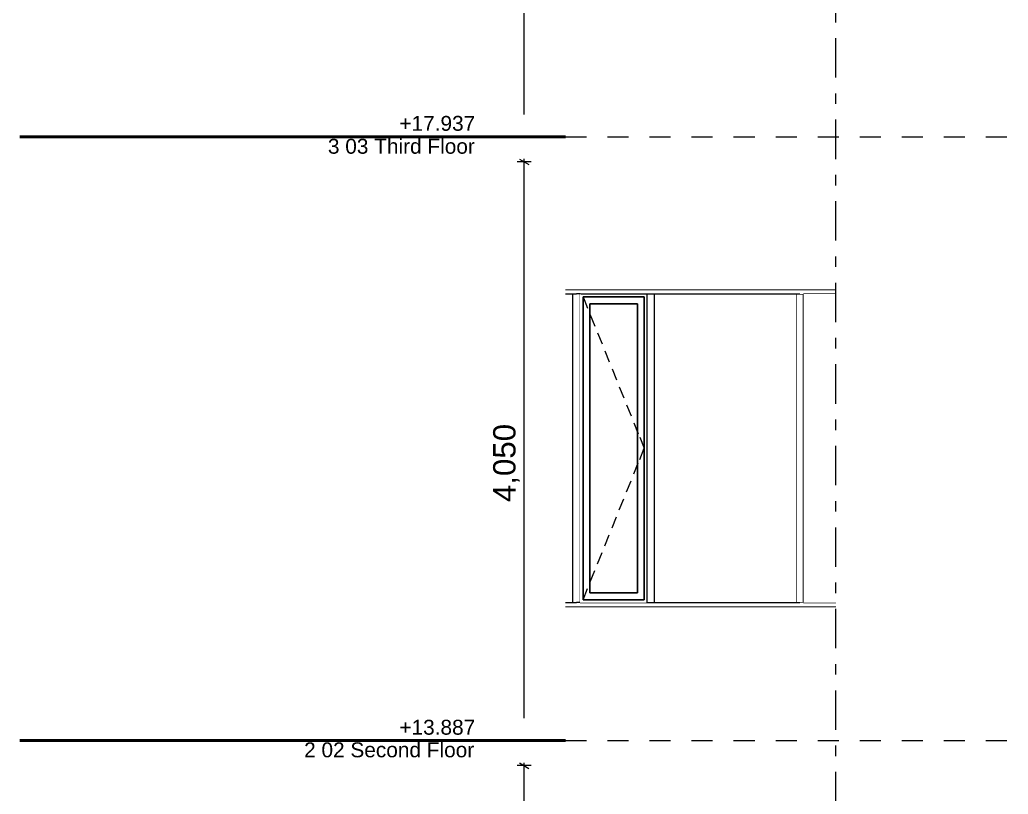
# Model space of a CAD drawing. Header units: millimetres. Extents: x -48147 to 1436659, y -488302 to 18123.
# Drawn here: x 1396615 to 1403249, y -475293 to -470099 of the extents above; entities that cross this region are included whole.
import ezdxf

# ---------------------------------------------------------------- set-up
doc = ezdxf.new("R2010")
doc.units = ezdxf.units.MM
doc.header["$MEASUREMENT"] = 0
for name, pattern in [('Dashed', [2822.222233, 1411.111116, -1411.111116]), ('Double Dashed', [546.805537, 264.583325, -105.833328, 70.555556, -105.833328]), ('Wipeout_Contour', [1000, 0, -1000])]:
    doc.linetypes.add(name, pattern=pattern)
for name, color, linetype, lineweight, true_color in [('0_Pen_No__105', 7, 'Continuous', 15, 0xa6a6a6), ('0_Pen_No__25', 7, 'Continuous', 50, 0x2a2a2a), ('New_A-25-M_Curtain_Wall_Pen_No__23', 7, 'Continuous', 30, 0x2a2a2a), ('New_A-25-M_Curtain_Wall_Pen_No__63', 7, 'Continuous', 20, 0x606060), ('New_A-25-M_Wall_Ext_Pen_No__107', 7, 'Continuous', 15, 0xa6a6a6)]:
    doc.layers.add(name, color=color, linetype=linetype, lineweight=lineweight, true_color=true_color)
for name, color, linetype, lineweight in [('0_Pen_No__6', 7, 'Continuous', 35), ('A-95-D_1_100_Pen_No__1', 7, 'Continuous', 13), ('A-95-P_Drawing_Pen_No__1', 7, 'Continuous', 13), ('New_A-25-M_Curtain_Wall_Pen_No__3', 7, 'Continuous', 18), ('New_A-25-M_Curtain_Wall_Pen_No__87', 8, 'Continuous', 20), ('New_A-25-M_Wall_Ext_Pen_No__1', 7, 'Continuous', 13), ('New_A-95-D_1_20_Pen_No__1', 7, 'Continuous', 13), ('New_ArchiCAD Doors_Pen_No__87', 8, 'Continuous', 20)]:
    doc.layers.add(name, color=color, linetype=linetype, lineweight=lineweight)
for name, color, linetype in [('A-95-D_1_100', 7, 'Continuous'), ('A-95-P_Drawing', 7, 'Continuous'), ('New_A-25-M_Curtain_Wall', 7, 'Continuous'), ('New_A-25-M_Wall_Ext', 7, 'Continuous'), ('New_A-95-D_1_20', 7, 'Continuous'), ('New_ArchiCAD Doors', 7, 'Continuous')]:
    doc.layers.add(name, color=color, linetype=linetype)
doc.styles.add('GENERATED_STYLE_1', font='')
doc.styles.add('GENERATED_STYLE_2', font='')
doc.styles.get('GENERATED_STYLE_1').set_extended_font_data('Arial')
doc.styles.get('GENERATED_STYLE_2').set_extended_font_data('Swis721 BT')
doc.dimstyles.new('GENERATED_STYLE__2', dxfattribs={"dimtxt": 150, "dimasz": 47.5, "dimexe": 0.18, "dimexo": 0, "dimgap": 0.09, "dimtad": 1, "dimdec": 0, "dimzin": 0, "dimdsep": 46, "dimtxsty": 'GENERATED_STYLE_1', "dimblk": 'ARROWHEAD_2', "dimblk1": 'ARROWHEAD_2', "dimblk2": 'ARROWHEAD_2', "dimcen": 0.09, "dimclrd": 7, "dimclre": 7, "dimclrt": 7, "dimadec": 0, "dimazin": 0, "dimtfac": 1, "dimtdec": 4, "dimtmove": 0, "dimatfit": 3, "dimfxl": 1, "dimtolj": 1, "dimtzin": 0, "dimarcsym": 0})
pattern_1 = [(60, (1424163.897, -483032.797), (-43.30127, 25), []), (120, (1424163.897, -483032.797), (43.30127, 25), [])]
pattern_2 = [(270, (1424163.9, -483032.8), (86.60254, 0), [0, -50]), (270, (1424207.2, -483057.8), (86.60254, 0), [0, -50])]

# ---------------------------------------------------------------- blocks, each defined once
blk = doc.blocks.new('Section Elem_3_2', base_point=(1424163.9, -483032.8))
at = {"color": 254, "linetype": 'Wipeout_Contour', "lineweight": 0, "ltscale": 32562435.94353312}
blk.add_wipeout([(1400277.5, -480012.8), (1402875.7, -480012.8), (1402875.7, -483032.8), (1403200.3, -483032.8), (1403200.3, -478082.8), (1403200.3, -475962.8), (1403200.3, -474932.8), (1403154.4, -474932.8), (1403154.4, -465609.6), (1400277.5, -465609.6), (1400277.5, -467862.8), (1402875.7, -467862.8), (1402875.7, -469982.8), (1400277.5, -469982.8), (1400277.5, -471912.8), (1402875.7, -471912.8), (1402875.7, -474032.8), (1400277.5, -474032.8), (1400277.5, -475962.8), (1402875.7, -475962.8), (1402875.7, -478082.8), (1400277.5, -478082.8)], dxfattribs=at).dxf.layer = 'New_A-25-M_Wall_Ext'
blk = doc.blocks.new('Section Elem_31_2', base_point=(1424163.9, -483032.8))
at = {"layer": 'New_ArchiCAD Doors_Pen_No__87', "linetype": 'Continuous'}
for p, q in [((1402875.7, -471912.8), (1400277.5, -471912.8)), ((1402875.7, -474032.8), (1402875.7, -471912.8)), ((1400277.5, -474032.8), (1402875.7, -474032.8))]:
    blk.add_line(p, q, dxfattribs=at)
blk = doc.blocks.new('Section Elem_119_2', base_point=(1424163.9, -483032.8))
at = {"color": 254, "linetype": 'Wipeout_Contour', "lineweight": 0, "ltscale": 5917863.975027396}
blk.add_wipeout([(1401825.7, -474007.8), (1401825.8, -474007.8), (1401825.8, -471937.8), (1401825.7, -471937.8)], dxfattribs=at).dxf.layer = 'New_A-25-M_Curtain_Wall'
at = {"color": 254, "linetype": 'Wipeout_Contour', "lineweight": 0, "ltscale": 5917958.803523548}
blk.add_wipeout([(1401825.8, -474007.8), (1401875.8, -474007.8), (1401875.8, -471937.8), (1401825.8, -471937.8)], dxfattribs=at).dxf.layer = 'New_A-25-M_Curtain_Wall'
at = {"layer": 'New_A-25-M_Curtain_Wall_Pen_No__87', "linetype": 'Continuous'}
for p, q in [((1401825.8, -474007.8), (1401825.8, -471937.8)), ((1401850.8, -471937.8), (1401875.8, -471937.8)), ((1401875.8, -474007.8), (1401875.8, -471937.8)), ((1401850.8, -474007.8), (1401875.8, -474007.8))]:
    blk.add_line(p, q, dxfattribs=at)
blk = doc.blocks.new('Section Elem_120_2', base_point=(1424163.9, -483032.8))
at = {"color": 254, "linetype": 'Wipeout_Contour', "lineweight": 0, "ltscale": 5916063.757427126}
blk.add_wipeout([(1400875.8, -474007.8), (1401825.7, -474007.8), (1401825.7, -471937.8), (1400875.8, -471937.8)], dxfattribs=at).dxf.layer = 'New_A-25-M_Curtain_Wall'
blk = doc.blocks.new('Section Elem_121_2', base_point=(1424163.9, -483032.8))
at = {"color": 254, "linetype": 'Wipeout_Contour', "lineweight": 0, "ltscale": 5921654.200703585}
blk.add_wipeout([(1402825.7, -474007.8), (1402825.8, -474007.8), (1402825.8, -471937.8), (1402825.7, -471937.8)], dxfattribs=at).dxf.layer = 'New_A-25-M_Curtain_Wall'
at = {"color": 254, "linetype": 'Wipeout_Contour', "lineweight": 0, "ltscale": 8882623.471453179}
blk.add_wipeout([(1402850.8, -471912.8), (1402825.8, -471937.8), (1402825.8, -474007.8), (1402850.8, -474032.8), (1402875.7, -474032.8), (1402875.7, -471912.8)], dxfattribs=at).dxf.layer = 'New_A-25-M_Curtain_Wall'
at = {"layer": 'New_A-25-M_Curtain_Wall_Pen_No__87', "linetype": 'Continuous'}
blk.add_line((1402825.8, -474007.8), (1402825.8, -471937.8), dxfattribs=at)
blk = doc.blocks.new('Section Elem_122_2', base_point=(1424163.9, -483032.8))
at = {"color": 254, "linetype": 'Wipeout_Contour', "lineweight": 0, "ltscale": 5921169.346362145}
blk.add_wipeout([(1401850.8, -474007.8), (1401850.8, -474032.8), (1402850.8, -474032.8), (1402825.8, -474007.8)], dxfattribs=at).dxf.layer = 'New_A-25-M_Curtain_Wall'
at = {"layer": 'New_A-25-M_Curtain_Wall_Pen_No__87', "linetype": 'Continuous'}
blk.add_line((1401875.8, -474007.8), (1402825.8, -474007.8), dxfattribs=at)
blk = doc.blocks.new('Section Elem_123_2', base_point=(1424163.9, -483032.8))
at = {"color": 254, "linetype": 'Wipeout_Contour', "lineweight": 0, "ltscale": 5918491.220465908}
blk.add_wipeout([(1401850.8, -471912.8), (1401850.8, -471937.8), (1402825.8, -471937.8), (1402850.8, -471912.8)], dxfattribs=at).dxf.layer = 'New_A-25-M_Curtain_Wall'
at = {"layer": 'New_A-25-M_Curtain_Wall_Pen_No__87', "linetype": 'Continuous'}
blk.add_line((1401875.8, -471937.8), (1402825.8, -471937.8), dxfattribs=at)
blk = doc.blocks.new('Section Elem_124_2', base_point=(1424163.9, -483032.8))
at = {"color": 254, "linetype": 'Wipeout_Contour', "lineweight": 0, "ltscale": 5919853.85015931}
blk.add_wipeout([(1401875.8, -474007.8), (1402825.7, -474007.8), (1402825.7, -471937.8), (1401875.8, -471937.8)], dxfattribs=at).dxf.layer = 'New_A-25-M_Curtain_Wall'
blk = doc.blocks.new('Section Elem_129_2', base_point=(1424163.9, -483032.8))
at = {"color": 254, "linetype": 'Wipeout_Contour', "lineweight": 0, "ltscale": 5917403.773974942}
blk.add_wipeout([(1400850.8, -474032.8), (1401850.8, -474032.8), (1401850.8, -474007.8), (1400850.8, -474007.8)], dxfattribs=at).dxf.layer = 'New_A-25-M_Curtain_Wall'
at = {"layer": 'New_A-25-M_Curtain_Wall_Pen_No__87', "linetype": 'Continuous'}
blk.add_line((1400875.8, -474007.8), (1401850.8, -474007.8), dxfattribs=at)
blk = doc.blocks.new('Section Elem_130_2', base_point=(1424163.9, -483032.8))
at = {"color": 254, "linetype": 'Wipeout_Contour', "lineweight": 0, "ltscale": 5914723.943178177}
blk.add_wipeout([(1401850.8, -471912.8), (1400850.8, -471912.8), (1400850.8, -471937.8), (1401850.8, -471937.8)], dxfattribs=at).dxf.layer = 'New_A-25-M_Curtain_Wall'
at = {"layer": 'New_A-25-M_Curtain_Wall_Pen_No__87', "linetype": 'Continuous'}
blk.add_line((1400875.8, -471937.8), (1401850.8, -471937.8), dxfattribs=at)
blk = doc.blocks.new('Section Elem_166_2', base_point=(1424163.9, -483032.8))
at = {"color": 254, "linetype": 'Wipeout_Contour', "lineweight": 0, "ltscale": 5912087.686701563}
blk.add_wipeout([(1400277.5, -471937.8), (1400277.5, -474007.8), (1400325.7, -474007.8), (1400325.7, -471937.8)], dxfattribs=at).dxf.layer = 'New_A-25-M_Curtain_Wall'
blk = doc.blocks.new('Section Elem_167_2', base_point=(1424163.9, -483032.8))
at = {"color": 254, "linetype": 'Wipeout_Contour', "lineweight": 0, "ltscale": 5914074.032670911}
blk.add_wipeout([(1400825.7, -471937.8), (1400825.7, -474007.8), (1400825.8, -474007.8), (1400825.8, -471937.8)], dxfattribs=at).dxf.layer = 'New_A-25-M_Curtain_Wall'
at = {"color": 254, "linetype": 'Wipeout_Contour', "lineweight": 0, "ltscale": 5914168.850619763}
blk.add_wipeout([(1400825.8, -474007.8), (1400875.8, -474007.8), (1400875.8, -471937.8), (1400825.8, -471937.8)], dxfattribs=at).dxf.layer = 'New_A-25-M_Curtain_Wall'
at = {"layer": 'New_A-25-M_Curtain_Wall_Pen_No__87', "linetype": 'Continuous'}
for p, q in [((1400825.8, -474007.8), (1400825.8, -471937.8)), ((1400850.8, -471937.8), (1400875.8, -471937.8)), ((1400875.8, -474007.8), (1400875.8, -471937.8)), ((1400850.8, -474007.8), (1400875.8, -474007.8))]:
    blk.add_line(p, q, dxfattribs=at)
blk = doc.blocks.new('Section Elem_168_2', base_point=(1424163.9, -483032.8))
at = {"color": 254, "linetype": 'Wipeout_Contour', "lineweight": 0, "ltscale": 5914562.005081205}
blk.add_wipeout([(1400350.8, -474032.8), (1400850.8, -474032.8), (1400850.8, -474007.8), (1400350.8, -474007.8)], dxfattribs=at).dxf.layer = 'New_A-25-M_Curtain_Wall'
at = {"layer": 'New_A-25-M_Curtain_Wall_Pen_No__87', "linetype": 'Continuous'}
blk.add_line((1400375.8, -474007.8), (1400850.8, -474007.8), dxfattribs=at)
blk = doc.blocks.new('Section Elem_169_2', base_point=(1424163.9, -483032.8))
at = {"color": 254, "linetype": 'Wipeout_Contour', "lineweight": 0, "ltscale": 5911880.886329325}
blk.add_wipeout([(1400850.8, -471912.8), (1400350.8, -471912.8), (1400350.8, -471937.8), (1400850.8, -471937.8)], dxfattribs=at).dxf.layer = 'New_A-25-M_Curtain_Wall'
at = {"layer": 'New_A-25-M_Curtain_Wall_Pen_No__87', "linetype": 'Continuous'}
blk.add_line((1400375.8, -471937.8), (1400850.8, -471937.8), dxfattribs=at)
blk = doc.blocks.new('Section Elem_181_2', base_point=(1424163.9, -483032.8))
at = {"color": 254, "linetype": 'Wipeout_Contour', "lineweight": 0, "ltscale": 5912273.977908166}
blk.add_wipeout([(1400375.8, -471937.8), (1400325.8, -471937.8), (1400325.8, -474007.8), (1400375.8, -474007.8)], dxfattribs=at).dxf.layer = 'New_A-25-M_Curtain_Wall'
at = {"layer": 'New_A-25-M_Curtain_Wall_Pen_No__87', "linetype": 'Continuous'}
blk.add_line((1400375.8, -471937.8), (1400375.8, -474007.8), dxfattribs=at)
at = {"color": 254, "linetype": 'Wipeout_Contour', "lineweight": 0, "ltscale": 5912179.154744871}
blk.add_wipeout([(1400325.8, -471937.8), (1400325.7, -471937.8), (1400325.7, -474007.8), (1400325.8, -474007.8)], dxfattribs=at).dxf.layer = 'New_A-25-M_Curtain_Wall'
at = {"layer": 'New_A-25-M_Curtain_Wall_Pen_No__87', "linetype": 'Continuous'}
for p, q in [((1400325.8, -471937.8), (1400325.8, -474007.8)), ((1400375.8, -471937.8), (1400350.8, -471937.8)), ((1400375.8, -474007.8), (1400350.8, -474007.8))]:
    blk.add_line(p, q, dxfattribs=at)
blk = doc.blocks.new('Section Elem_182_2', base_point=(1424163.9, -483032.8))
at = {"color": 254, "linetype": 'Wipeout_Contour', "lineweight": 0, "ltscale": 5913475.963503739}
blk.add_wipeout([(1400277.5, -474032.8), (1400350.8, -474032.8), (1400350.8, -474007.8), (1400277.5, -474007.8)], dxfattribs=at).dxf.layer = 'New_A-25-M_Curtain_Wall'
at = {"layer": 'New_A-25-M_Curtain_Wall_Pen_No__87', "linetype": 'Continuous'}
blk.add_line((1400277.5, -474007.8), (1400350.8, -474007.8), dxfattribs=at)
blk = doc.blocks.new('Section Elem_183_2', base_point=(1424163.9, -483032.8))
at = {"color": 254, "linetype": 'Wipeout_Contour', "lineweight": 0, "ltscale": 5910794.352194333}
blk.add_wipeout([(1400277.5, -471912.8), (1400277.5, -471937.8), (1400350.8, -471937.8), (1400350.8, -471912.8)], dxfattribs=at).dxf.layer = 'New_A-25-M_Curtain_Wall'
at = {"layer": 'New_A-25-M_Curtain_Wall_Pen_No__87', "linetype": 'Continuous'}
blk.add_line((1400277.5, -471937.8), (1400350.8, -471937.8), dxfattribs=at)
blk = doc.blocks.new('Section Elem_184_2', base_point=(1424163.9, -483032.8))
at = {"color": 254, "linetype": 'Wipeout_Contour', "lineweight": 0, "ltscale": 5912406.531899801}
blk.add_wipeout([(1400375.8, -474007.8), (1400395.7, -473987.8), (1400395.7, -471957.8), (1400375.8, -471937.8)], dxfattribs=at).dxf.layer = 'New_A-25-M_Curtain_Wall'
at = {"color": 254, "linetype": 'Wipeout_Contour', "lineweight": 0, "ltscale": 7392957.052968049}
blk.add_wipeout([(1400375.8, -474007.8), (1400375.8, -474007.8), (1400825.7, -474007.8), (1400805.7, -473987.8), (1400395.7, -473987.8)], dxfattribs=at).dxf.layer = 'New_A-25-M_Curtain_Wall'
at = {"color": 254, "linetype": 'Wipeout_Contour', "lineweight": 0, "ltscale": 5912529.575779676}
blk.add_wipeout([(1400395.7, -471957.8), (1400395.7, -473987.8), (1400440.7, -473942.8), (1400440.7, -472002.8)], dxfattribs=at).dxf.layer = 'New_A-25-M_Curtain_Wall'
at = {"color": 254, "linetype": 'Wipeout_Contour', "lineweight": 0, "ltscale": 5914036.066900512}
blk.add_wipeout([(1400805.7, -473987.8), (1400825.7, -474007.8), (1400825.7, -471937.8), (1400805.7, -471957.8)], dxfattribs=at).dxf.layer = 'New_A-25-M_Curtain_Wall'
at = {"color": 254, "linetype": 'Wipeout_Contour', "lineweight": 0, "ltscale": 5913912.832886385}
blk.add_wipeout([(1400760.7, -472002.8), (1400760.7, -473942.8), (1400805.7, -473987.8), (1400805.7, -471957.8)], dxfattribs=at).dxf.layer = 'New_A-25-M_Curtain_Wall'
at = {"color": 254, "linetype": 'Wipeout_Contour', "lineweight": 0, "ltscale": 5911951.031981322}
blk.add_wipeout([(1400395.7, -471957.8), (1400440.7, -472002.8), (1400760.7, -472002.8), (1400805.7, -471957.8)], dxfattribs=at).dxf.layer = 'New_A-25-M_Curtain_Wall'
at = {"color": 254, "linetype": 'Wipeout_Contour', "lineweight": 0, "ltscale": 5914491.376020671}
blk.add_wipeout([(1400805.7, -473987.8), (1400760.7, -473942.8), (1400440.7, -473942.8), (1400395.7, -473987.8)], dxfattribs=at).dxf.layer = 'New_A-25-M_Curtain_Wall'
at = {"layer": 'New_A-25-M_Curtain_Wall_Pen_No__23', "linetype": 'Continuous'}
for p, q in [((1400805.7, -471957.8), (1400395.7, -471957.8)), ((1400395.7, -471957.8), (1400395.7, -473987.8)), ((1400805.7, -473987.8), (1400805.7, -471957.8)), ((1400395.7, -473987.8), (1400805.7, -473987.8))]:
    blk.add_line(p, q, dxfattribs=at)
at = {"layer": 'New_A-25-M_Curtain_Wall_Pen_No__87', "linetype": 'Continuous'}
blk.add_line((1400825.7, -474007.8), (1400825.7, -471937.8), dxfattribs=at)
at = {"color": 254, "linetype": 'Wipeout_Contour', "lineweight": 0, "ltscale": 5913221.11418725}
blk.add_wipeout([(1400440.7, -473942.8), (1400760.7, -473942.8), (1400760.7, -472002.8), (1400440.7, -472002.8)], dxfattribs=at).dxf.layer = 'New_A-25-M_Curtain_Wall'
at = {"layer": 'New_A-25-M_Curtain_Wall_Pen_No__23', "linetype": 'Continuous'}
for p, q in [((1400440.7, -472002.8), (1400760.7, -472002.8)), ((1400440.7, -473942.8), (1400440.7, -472002.8)), ((1400760.7, -472002.8), (1400760.7, -473942.8)), ((1400760.7, -473942.8), (1400440.7, -473942.8))]:
    blk.add_line(p, q, dxfattribs=at)
at = {"layer": 'New_A-25-M_Curtain_Wall_Pen_No__3', "linetype": 'Continuous'}
for p, q in [((1400395.7, -471957.8), (1400425.7, -472032)), ((1400444.4, -472078.3), (1400474.4, -472152.5)), ((1400493.1, -472198.9), (1400523.1, -472273)), ((1400541.8, -472319.4), (1400571.8, -472393.6)), ((1400590.5, -472439.9), (1400620.5, -472514.1)), ((1400639.2, -472560.5), (1400669.1, -472634.7)), ((1400687.9, -472681), (1400717.8, -472755.2)), ((1400736.6, -472801.6), (1400766.5, -472875.7)), ((1400775.8, -472898.6), (1400805.7, -472972.8)), ((1400775.8, -473047), (1400805.7, -472972.8)), ((1400736.6, -473144), (1400766.5, -473069.9)), ((1400687.9, -473264.6), (1400717.8, -473190.4)), ((1400639.2, -473385.1), (1400669.1, -473310.9)), ((1400590.5, -473505.6), (1400620.5, -473431.5)), ((1400541.8, -473626.2), (1400571.8, -473552)), ((1400493.1, -473746.7), (1400523.1, -473672.5)), ((1400444.4, -473867.3), (1400474.4, -473793.1)), ((1400395.7, -473987.8), (1400425.7, -473913.6))]:
    blk.add_line(p, q, dxfattribs=at)
at = {"layer": 'New_A-25-M_Curtain_Wall_Pen_No__63', "linetype": 'Continuous'}
blk.add_line((1400760.7, -473942.8), (1400760.7, -472002.8), dxfattribs=at)
blk = doc.blocks.new('Section Elem_311_2', base_point=(1424163.9, -483032.8))
at = {"color": 254, "linetype": 'Wipeout_Contour', "lineweight": 0, "ltscale": 5928287.413339639}
blk.add_wipeout([(1403210.3, -478082.8), (1403210.3, -475962.8), (1403200.3, -475962.8), (1403200.3, -478082.8)], dxfattribs=at).dxf.layer = 'New_A-25-M_Wall_Ext'
at = {"color": 254, "linetype": 'Wipeout_Contour', "lineweight": 0, "ltscale": 5928238.021304754}
blk.add_wipeout([(1403550.3, -475962.8), (1403548, -475962.8), (1403548, -475982.8), (1403550.3, -475982.8)], dxfattribs=at).dxf.layer = 'New_A-25-M_Wall_Ext'
at = {"layer": 'New_A-25-M_Wall_Ext_Pen_No__107', "linetype": 'Continuous'}
for points in [[(1403200.3, -475962.8), (1403201, -475962.8), (1403201, -474530.8), (1403200.3, -474530.8)], [(1403200.3, -478082.8), (1403200.3, -483032.8), (1403201, -483032.8), (1403201, -478082.8)]]:
    blk.add_hatch(color=256, dxfattribs=at).paths.add_polyline_path(points)
at = {"color": 254, "linetype": 'Wipeout_Contour', "lineweight": 0, "ltscale": 7408100.285088167}
blk.add_wipeout([(1403201, -475962.8), (1403210.3, -475962.8), (1403399.8, -475962.8), (1403399.8, -474530.8), (1403201, -474530.8)], dxfattribs=at).dxf.layer = 'New_A-25-M_Wall_Ext'
at = {"color": 254, "linetype": 'Wipeout_Contour', "lineweight": 0, "ltscale": 7415637.593311662}
blk.add_wipeout([(1403201, -483032.8), (1403399.8, -483032.8), (1403399.8, -478082.8), (1403210.3, -478082.8), (1403201, -478082.8)], dxfattribs=at).dxf.layer = 'New_A-25-M_Wall_Ext'
at = {"layer": 'New_A-25-M_Wall_Ext_Pen_No__107', "linetype": 'Continuous'}
h = blk.add_hatch(dxfattribs=at)
h.set_pattern_fill('Batt_Insulation_0002', color=256, style=0, pattern_type=2)
h.set_pattern_definition(pattern_1)
h.paths.add_polyline_path([(1403201, -475962.8), (1403210.3, -475962.8), (1403399.8, -475962.8), (1403399.8, -474530.8), (1403201, -474530.8)])
for points in [[(1403399.8, -475962.8), (1403400.3, -475962.8), (1403400.3, -474530.8), (1403399.8, -474530.8)], [(1403399.8, -483032.8), (1403400.3, -483032.8), (1403400.3, -478082.8), (1403399.8, -478082.8)]]:
    blk.add_hatch(color=256, dxfattribs=at).paths.add_polyline_path(points)
at = {"layer": 'New_A-25-M_Wall_Ext_Pen_No__107', "linetype": 'Continuous', "lineweight": 0, "true_color": 0x535353}
for points in [[(1403400.3, -475962.8), (1403403.3, -475962.8), (1403403.3, -474530.8), (1403400.3, -474530.8)], [(1403400.3, -483032.8), (1403403.3, -483032.8), (1403403.3, -478082.8), (1403400.3, -478082.8)]]:
    blk.add_hatch(color=251, dxfattribs=at).paths.add_polyline_path(points)
at = {"layer": 'New_A-25-M_Wall_Ext_Pen_No__107', "linetype": 'Continuous'}
h = blk.add_hatch(dxfattribs=at)
h.set_pattern_fill('Batt_Insulation_0002', color=256, style=0, pattern_type=2)
h.set_pattern_definition(pattern_1)
h.paths.add_polyline_path([(1403201, -483032.8), (1403399.8, -483032.8), (1403399.8, -478082.8), (1403210.3, -478082.8), (1403201, -478082.8)])
at = {"layer": 'New_A-25-M_Wall_Ext_Pen_No__1', "linetype": 'Continuous'}
for p, q in [((1403200.3, -474530.8), (1403200.3, -475962.8)), ((1403201, -474530.8), (1403201, -475962.8)), ((1403200.3, -478082.8), (1403200.3, -483032.8)), ((1403201, -478082.8), (1403201, -483032.8))]:
    blk.add_line(p, q, dxfattribs=at)
at = {"layer": 'New_A-25-M_Wall_Ext_Pen_No__1', "linetype": 'Continuous', "flags": 128}
for points in [[(1403210.3, -475962.8), (1403201, -475962.8), (1403200.3, -475962.8)], [(1403210.3, -478082.8), (1403201, -478082.8), (1403200.3, -478082.8)], [(1403351.7, -483032.8), (1403201, -483032.8), (1403200.3, -483032.8)]]:
    blk.add_lwpolyline(points, dxfattribs=at)
at = {"color": 254, "linetype": 'Wipeout_Contour', "lineweight": 0, "ltscale": 11854164.76454296}
blk.add_wipeout([(1403403.3, -475962.8), (1403547.3, -475962.8), (1403547.3, -475382.8), (1403421, -475382.8), (1403421, -475232.8), (1403547.3, -475232.8), (1403547.3, -474530.8), (1403403.3, -474530.8)], dxfattribs=at).dxf.layer = 'New_A-25-M_Wall_Ext'
at = {"color": 254, "linetype": 'Wipeout_Contour', "lineweight": 0, "ltscale": 5933881.435596833}
blk.add_wipeout([(1403403.3, -483032.8), (1403547.3, -483032.8), (1403547.3, -478082.8), (1403403.3, -478082.8)], dxfattribs=at).dxf.layer = 'New_A-25-M_Wall_Ext'
at = {"layer": 'New_A-25-M_Wall_Ext_Pen_No__107', "linetype": 'Continuous', "lineweight": 0, "true_color": 0x535353}
for points in [[(1403547.3, -475232.8), (1403550.3, -475232.8), (1403550.3, -474530.8), (1403547.3, -474530.8)], [(1403547.3, -475962.8), (1403550.3, -475962.8), (1403550.3, -475957.8), (1403550.3, -475382.8), (1403547.3, -475382.8)], [(1403547.3, -483032.8), (1403550.3, -483032.8), (1403550.3, -479282.8), (1403550.3, -478982.8), (1403550.3, -478082.8), (1403547.3, -478082.8)]]:
    blk.add_hatch(color=251, dxfattribs=at).paths.add_polyline_path(points)
at = {"layer": 'New_A-25-M_Wall_Ext_Pen_No__1', "linetype": 'Continuous'}
for p, q in [((1403399.8, -474530.8), (1403399.8, -475962.8)), ((1403400.3, -474530.8), (1403400.3, -475962.8)), ((1403403.3, -474530.8), (1403403.3, -475962.8)), ((1403421, -475232.8), (1403421, -475382.8)), ((1403399.8, -478082.8), (1403399.8, -483032.8)), ((1403400.3, -478082.8), (1403400.3, -483032.8)), ((1403403.3, -478082.8), (1403403.3, -483032.8))]:
    blk.add_line(p, q, dxfattribs=at)
at = {"color": 254, "linetype": 'Wipeout_Contour', "lineweight": 0, "ltscale": 5926870.928046905}
blk.add_wipeout([(1403550.3, -475232.8), (1403565.3, -475232.8), (1403565.3, -474530.8), (1403550.3, -474530.8)], dxfattribs=at).dxf.layer = 'New_A-25-M_Wall_Ext'
at = {"color": 254, "linetype": 'Wipeout_Contour', "lineweight": 0, "ltscale": 5927882.47016413}
blk.add_wipeout([(1403550.3, -475957.8), (1403565.3, -475957.8), (1403565.3, -475382.8), (1403550.3, -475382.8)], dxfattribs=at).dxf.layer = 'New_A-25-M_Wall_Ext'
at = {"color": 254, "linetype": 'Wipeout_Contour', "lineweight": 0, "ltscale": 5931567.651051098}
blk.add_wipeout([(1403550.3, -478982.8), (1403565.3, -478982.8), (1403565.3, -478082.8), (1403550.3, -478082.8)], dxfattribs=at).dxf.layer = 'New_A-25-M_Wall_Ext'
at = {"color": 254, "linetype": 'Wipeout_Contour', "lineweight": 0, "ltscale": 5934968.343891349}
blk.add_wipeout([(1403550.3, -483032.8), (1403565.3, -483032.8), (1403565.3, -479282.8), (1403550.3, -479282.8)], dxfattribs=at).dxf.layer = 'New_A-25-M_Wall_Ext'
at = {"layer": 'New_A-25-M_Wall_Ext_Pen_No__107', "linetype": 'Continuous'}
h = blk.add_hatch(dxfattribs=at)
h.set_pattern_fill('Plaster_0002', color=256, style=0, pattern_type=2)
h.set_pattern_definition(pattern_2)
h.paths.add_polyline_path([(1403550.3, -475232.8), (1403565.3, -475232.8), (1403565.3, -474530.8), (1403550.3, -474530.8)])
h = blk.add_hatch(dxfattribs=at)
h.set_pattern_fill('Plaster_0002', color=256, style=0, pattern_type=2)
h.set_pattern_definition([(270, (1424163.9, -483032.8), (86.60254, 0), [0, -50]), (270, (1424207.2, -483057.8), (86.60254, 0), [0, -50])])
h.paths.add_polyline_path([(1403550.3, -475957.8), (1403565.3, -475957.8), (1403565.3, -475382.8), (1403550.3, -475382.8)])
h = blk.add_hatch(dxfattribs=at)
h.set_pattern_fill('Plaster_0002', color=256, style=0, pattern_type=2)
h.set_pattern_definition(pattern_2)
h.paths.add_polyline_path([(1403550.3, -478982.8), (1403565.3, -478982.8), (1403565.3, -478082.8), (1403550.3, -478082.8)])
h = blk.add_hatch(dxfattribs=at)
h.set_pattern_fill('Plaster_0002', color=256, style=0, pattern_type=2)
h.set_pattern_definition(pattern_2)
h.paths.add_polyline_path([(1403550.3, -483032.8), (1403565.3, -483032.8), (1403565.3, -479282.8), (1403550.3, -479282.8)])
at = {"layer": 'New_A-25-M_Wall_Ext_Pen_No__1', "linetype": 'Continuous'}
for p, q in [((1403547.3, -474530.8), (1403547.3, -475232.8)), ((1403550.3, -474530.8), (1403550.3, -475232.8)), ((1403565.3, -474530.8), (1403565.3, -475232.8)), ((1403547.3, -475382.8), (1403547.3, -475962.8)), ((1403550.3, -475382.8), (1403550.3, -475957.8)), ((1403565.3, -475382.8), (1403565.3, -475957.8)), ((1403547.3, -478082.8), (1403547.3, -483032.8)), ((1403565.3, -478082.8), (1403565.3, -478982.8)), ((1403565.3, -479282.8), (1403565.3, -483032.8))]:
    blk.add_line(p, q, dxfattribs=at)
at = {"layer": 'New_A-25-M_Wall_Ext_Pen_No__1', "linetype": 'Continuous', "flags": 128}
for points in [[(1403565.3, -474530.8), (1403550.3, -474530.8), (1403547.3, -474530.8), (1403403.3, -474530.8), (1403400.3, -474530.8), (1403399.8, -474530.8), (1403201, -474530.8), (1403200.3, -474530.8)], [(1403550.3, -475962.8), (1403547.3, -475962.8), (1403403.3, -475962.8), (1403400.3, -475962.8)], [(1403550.3, -478082.8), (1403550.3, -478982.8), (1403550.3, -479007.8), (1403550.3, -479282.8), (1403550.3, -483032.8)], [(1403565.3, -483032.8), (1403550.3, -483032.8), (1403547.3, -483032.8), (1403419.7, -483032.8)]]:
    blk.add_lwpolyline(points, dxfattribs=at)
blk = doc.blocks.new('*D499', base_point=(1424163.9, -483032.8))
at = {"layer": 'A-95-D_1_100_Pen_No__1', "linetype": 'Continuous'}
for p, q in [((1400047.1, -475101), (1399953.4, -475101)), ((1399969, -475083), (1400031.5, -475119.1)), ((1400000.3, -479151), (1400000.3, -475101)), ((1400047.1, -479151), (1399953.4, -479151)), ((1399969, -479133), (1400031.5, -479169.1))]:
    blk.add_line(p, q, dxfattribs=at)
at = {"layer": 'A-95-D_1_100_Pen_No__1', "insert": (1399970.3, -477383.4), "char_height": 150, "attachment_point": 7, "rotation": 90, "style": 'GENERATED_STYLE_1'}
blk.add_mtext('\\A1;{\\fArial|b0|i0|c0|p34;4,050}', dxfattribs=at)
blk = doc.blocks.new('ARROWHEAD_2')
at = {"color": 0, "linetype": 'Continuous', "lineweight": 0}
for p, q in [((0, 0), (-1, 0)), ((-0.38, -0.66), (0.38, 0.66))]:
    blk.add_line(p, q, dxfattribs=at)
blk = doc.blocks.new('*D500', base_point=(1424163.9, -483032.8))
at = {"layer": 'A-95-D_1_100_Pen_No__1', "linetype": 'Continuous'}
for p, q in [((1400047.1, -471051), (1399953.4, -471051)), ((1399969, -471033), (1400031.5, -471069.1)), ((1400000.3, -475101), (1400000.3, -471051)), ((1400047.1, -475101), (1399953.4, -475101)), ((1399969, -475083), (1400031.5, -475119.1))]:
    blk.add_line(p, q, dxfattribs=at)
at = {"layer": 'A-95-D_1_100_Pen_No__1', "insert": (1399970.3, -473333.4), "char_height": 150, "attachment_point": 7, "rotation": 90, "style": 'GENERATED_STYLE_1'}
blk.add_mtext('\\A1;{\\fArial|b0|i0|c0|p34;4,050}', dxfattribs=at)
blk = doc.blocks.new('*D501', base_point=(1424163.9, -483032.8))
at = {"layer": 'A-95-D_1_100_Pen_No__1', "linetype": 'Continuous'}
for p, q in [((1400047.1, -467001), (1399953.4, -467001)), ((1399969, -466983), (1400031.5, -467019.1)), ((1400000.3, -471051), (1400000.3, -467001)), ((1400047.1, -471051), (1399953.4, -471051)), ((1399969, -471033), (1400031.5, -471069.1))]:
    blk.add_line(p, q, dxfattribs=at)
at = {"layer": 'A-95-D_1_100_Pen_No__1', "insert": (1399970.3, -469283.4), "char_height": 150, "attachment_point": 7, "rotation": 90, "style": 'GENERATED_STYLE_1'}
blk.add_mtext('\\A1;{\\fArial|b0|i0|c0|p34;4,050}', dxfattribs=at)
blk = doc.blocks.new('Dimension_4_2', base_point=(1403200.3, -474530.8))
at = {"layer": 'New_A-95-D_1_20', "linetype": 'Continuous', "lineweight": 0, "true_color": 0x000000}
blk.add_hatch(color=178, dxfattribs=at).paths.add_polyline_path([(1403200.3, -474530.8), (1403300.3, -474430.8), (1403100.3, -474430.8)])
at = {"layer": 'New_A-95-D_1_20_Pen_No__1', "linetype": 'Continuous'}
for p, q in [((1403200.3, -474530.8), (1403100.3, -474430.8)), ((1403100.3, -474430.8), (1403300.3, -474430.8)), ((1403300.3, -474430.8), (1403200.3, -474530.8)), ((1403200.3, -474530.8), (1403125.3, -474530.8)), ((1403200.3, -474530.8), (1403275.3, -474530.8))]:
    blk.add_line(p, q, dxfattribs=at)
at = {"layer": 'New_A-95-D_1_20_Pen_No__1', "insert": (1402755, -474410.8), "char_height": 87.5, "attachment_point": 7, "style": 'GENERATED_STYLE_1'}
blk.add_mtext('\\A1;{\\fArial|b0|i0|c0|p34;+14.289 Parapet}', dxfattribs=at)
blk = doc.blocks.new('S-23 Building Section_STORY_MARKER', base_point=(1424163.9, -483032.8))
at = {"layer": '0_Pen_No__105', "linetype": 'Dashed', "ltscale": 0.1}
for p, q in [((1400277.5, -470882.8), (1432997.4, -470882.8)), ((1400277.5, -474932.8), (1432997.4, -474932.8))]:
    blk.add_line(p, q, dxfattribs=at)
at = {"layer": '0_Pen_No__25', "linetype": 'Continuous'}
for p, q in [((1400277.5, -470882.8), (1400177.5, -470882.8)), ((1400277.5, -474932.8), (1400177.5, -474932.8))]:
    blk.add_line(p, q, dxfattribs=at)
at = {"color": 254, "linetype": 'Wipeout_Contour', "lineweight": 0, "ltscale": 5902004.821611028}
blk.add_wipeout([(1396615.5, -470734.6), (1396615.5, -471031), (1400077.5, -471031), (1400077.5, -470734.6)], dxfattribs=at)
at = {"color": 254, "linetype": 'Wipeout_Contour', "lineweight": 0, "ltscale": 5907194.752159303}
blk.add_wipeout([(1396615.5, -474784.6), (1396615.5, -475081), (1400077.5, -475081), (1400077.5, -474784.6)], dxfattribs=at)
at = {"layer": '0_Pen_No__25', "linetype": 'Continuous'}
for p, q in [((1396615.5, -470882.8), (1399677.5, -470882.8)), ((1399877.5, -470882.8), (1399677.5, -470882.8)), ((1399877.5, -470882.8), (1400077.5, -470882.8)), ((1400177.5, -470882.8), (1400077.5, -470882.8)), ((1396615.5, -474932.8), (1399677.5, -474932.8)), ((1399877.5, -474932.8), (1399677.5, -474932.8)), ((1399877.5, -474932.8), (1400077.5, -474932.8)), ((1400177.5, -474932.8), (1400077.5, -474932.8))]:
    blk.add_line(p, q, dxfattribs=at)
at = {"layer": '0_Pen_No__6', "char_height": 100, "attachment_point": 1, "style": 'GENERATED_STYLE_2'}
for s, insert in [('\\A1;{\\fSwis721 BT|b0|i0|c0|p34;+17.937}', (1399163.2, -470743.4)), ('\\A1;{\\fSwis721 BT|b0|i0|c0|p34;3 03 Third Floor}', (1398683.5, -470897.1)), ('\\A1;{\\fSwis721 BT|b0|i0|c0|p34;+13.887}', (1399163.2, -474793.4)), ('\\A1;{\\fSwis721 BT|b0|i0|c0|p34;2 02 Second Floor}', (1398523.8, -474944.9))]:
    blk.add_mtext(s, dxfattribs=dict(at, insert=insert))

msp = doc.modelspace()

# ---------------------------------------------------------------- block references
at = {"layer": 'New_A-25-M_Wall_Ext'}
msp.add_blockref('Section Elem_3_2', (1424163.9, -483032.8), dxfattribs=at)

# ---------------------------------------------------------------- next in the draw order: block references
msp.add_blockref('Section Elem_311_2', (1424163.9, -483032.8), dxfattribs=at)
at = {"layer": 'New_ArchiCAD Doors'}
msp.add_blockref('Section Elem_31_2', (1424163.9, -483032.8), dxfattribs=at)

# ---------------------------------------------------------------- next in the draw order: dimensions: what is measured, and where the dimension line sits
at = {"layer": 'A-95-D_1_100', "linetype": 'Continuous'}
for base, p1, p2, picture, middle in [((1400000.3, -467001), (1400417.5, -471051), (1400191.3, -467001), '*D501', (1399895.3, -468998.8)), ((1400000.3, -475101), (1401565.3, -479151), (1400411.7, -475101), '*D499', (1399895.3, -477098.8))]:
    dim = msp.add_linear_dim(base=base, p1=p1, p2=p2, angle=90, dimstyle='GENERATED_STYLE__2', dxfattribs=at)
    dim.commit()
    dim.dimension.update_dxf_attribs({"geometry": picture, "text_midpoint": middle, "dimtype": 160, "text_rotation": 90})

# ---------------------------------------------------------------- next in the draw order: block references
at = {"layer": 'New_A-25-M_Curtain_Wall'}
for name in ['Section Elem_121_2', 'Section Elem_166_2', 'Section Elem_119_2']:
    msp.add_blockref(name, (1424163.9, -483032.8), dxfattribs=at)
at = {"layer": 'New_A-95-D_1_20', "linetype": 'Continuous'}
msp.add_blockref('Dimension_4_2', (1403200.3, -474530.8), dxfattribs=at)

# ---------------------------------------------------------------- next in the draw order: block references
at = {"layer": 'New_A-25-M_Curtain_Wall'}
msp.add_blockref('Section Elem_120_2', (1424163.9, -483032.8), dxfattribs=at)

# ---------------------------------------------------------------- next in the draw order: block references
for name in ['Section Elem_123_2', 'Section Elem_122_2']:
    msp.add_blockref(name, (1424163.9, -483032.8), dxfattribs=at)

# ---------------------------------------------------------------- next in the draw order: block references
msp.add_blockref('Section Elem_124_2', (1424163.9, -483032.8), dxfattribs=at)

# ---------------------------------------------------------------- next in the draw order: block references
for name in ['Section Elem_130_2', 'Section Elem_129_2']:
    msp.add_blockref(name, (1424163.9, -483032.8), dxfattribs=at)

# ---------------------------------------------------------------- next in the draw order: wipeouts: each hides what was drawn before it
at = {"color": 254, "linetype": 'Wipeout_Contour', "lineweight": 0, "ltscale": 5945399.093806557}
msp.add_wipeout([(1402093, -464875.1), (1414616.4, -464875.1), (1414616.4, -485231.7), (1402093, -485231.7)], dxfattribs=at).dxf.layer = 'A-95-P_Drawing'

# ---------------------------------------------------------------- next in the draw order: linework, layer by layer
at = {"layer": 'A-95-P_Drawing_Pen_No__1', "linetype": 'Double Dashed', "flags": 128}
msp.add_lwpolyline([(1402093, -464875.1), (1414616.4, -464875.1), (1414616.4, -485231.7), (1402093, -485231.7)], close=True, dxfattribs=at)

# ---------------------------------------------------------------- next in the draw order: block references
at = {"layer": 'New_A-25-M_Curtain_Wall'}
msp.add_blockref('Section Elem_167_2', (1424163.9, -483032.8), dxfattribs=at)

# ---------------------------------------------------------------- next in the draw order: block references
for name in ['Section Elem_169_2', 'Section Elem_168_2']:
    msp.add_blockref(name, (1424163.9, -483032.8), dxfattribs=at)

# ---------------------------------------------------------------- next in the draw order: block references
msp.add_blockref('Section Elem_181_2', (1424163.9, -483032.8), dxfattribs=at)

# ---------------------------------------------------------------- next in the draw order: block references
for name in ['Section Elem_183_2', 'Section Elem_182_2']:
    msp.add_blockref(name, (1424163.9, -483032.8), dxfattribs=at)

# ---------------------------------------------------------------- next in the draw order: block references
msp.add_blockref('Section Elem_184_2', (1424163.9, -483032.8), dxfattribs=at)

# ---------------------------------------------------------------- next in the draw order: dimensions: what is measured, and where the dimension line sits
at = {"layer": 'A-95-D_1_100', "linetype": 'Continuous'}
dim = msp.add_linear_dim(base=(1400000.3, -471051), p1=(1400411.7, -475101), p2=(1400417.5, -471051), angle=90, dimstyle='GENERATED_STYLE__2', dxfattribs=at)
dim.commit()
dim.dimension.update_dxf_attribs({"geometry": '*D500', "text_midpoint": (1399895.3, -473048.8), "dimtype": 160, "text_rotation": 90})

# ---------------------------------------------------------------- next in the draw order: block references
at = {"linetype": 'Continuous', "lineweight": 0}
msp.add_blockref('S-23 Building Section_STORY_MARKER', (1424163.9, -483032.8), dxfattribs=at)

doc.saveas('drawing.dxf')
